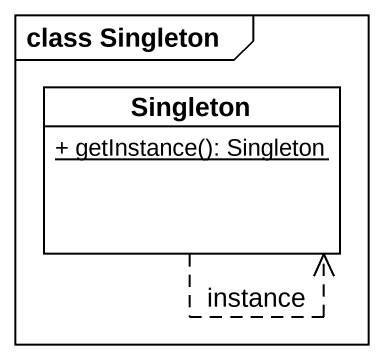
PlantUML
@startuml
mainframe class Singleton
hide circle
hide empty members
skinparam classAttributeIconSize 0
class Singleton {
  {static} + getInstance(): Singleton
}
Singleton ..> Singleton : instance
@enduml
